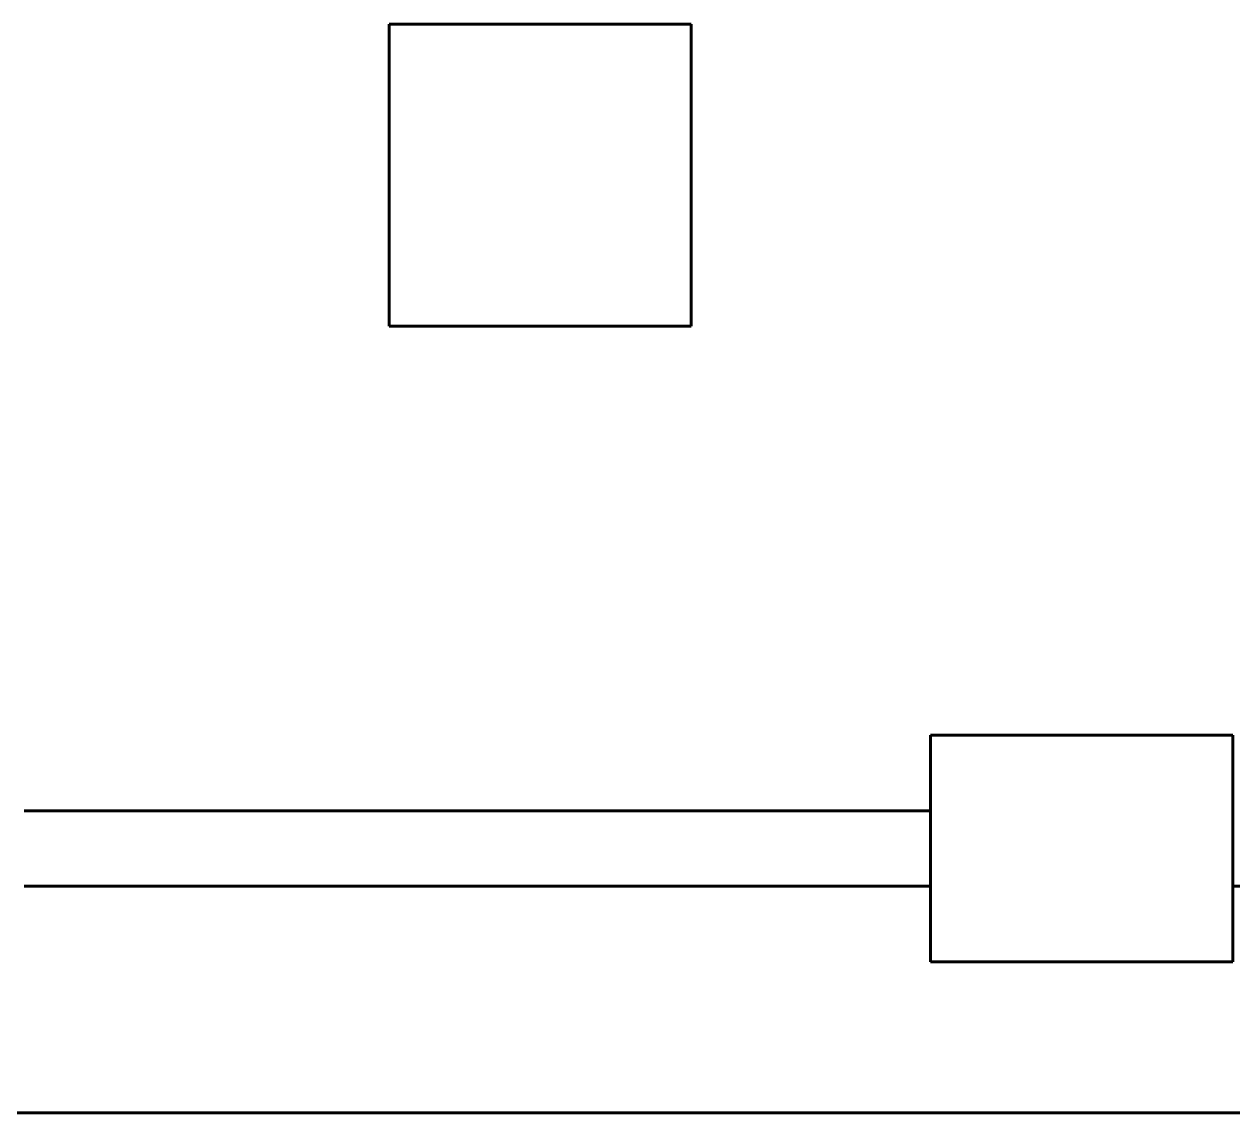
# Model space of a CAD drawing. Extents: x 0 to 297, y 0 to 292.
# Drawn here: x 127.35 to 135.35, y 68.61 to 75.81 of the extents above; entities that cross this region are included whole.
import ezdxf

# ---------------------------------------------------------------- set-up
doc = ezdxf.new("R2010")
doc.units = 0
doc.header["$MEASUREMENT"] = 0
doc.linetypes.add('K5LT_BASIC', pattern=[0])
doc.layers.add('Системный слой', color=7, linetype='Continuous')

# ---------------------------------------------------------------- blocks, each defined once
blk = doc.blocks.new('*U')
at = {"layer": 'Системный слой', "linetype": 'K5LT_BASIC', "lineweight": 60}
for p, q in [((131.7659, 75.8137), (129.7659, 75.8137)), ((129.7659, 75.8137), (129.7659, 73.8137)), ((131.7659, 73.8137), (131.7659, 75.8137)), ((129.7659, 73.8137), (131.7659, 73.8137)), ((135.3503, 71.1064), (133.3503, 71.1064)), ((133.3503, 71.1064), (133.3503, 69.6064)), ((135.3503, 71.1064), (133.3503, 71.1064)), ((133.3503, 71.1064), (133.3503, 69.6064)), ((135.3503, 69.6064), (135.3503, 71.1064)), ((135.3503, 69.6064), (135.3503, 71.1064)), ((133.3503, 69.6064), (135.3503, 69.6064)), ((133.3503, 69.6064), (135.3503, 69.6064))]:
    blk.add_line(p, q, dxfattribs=at)

msp = doc.modelspace()

# ---------------------------------------------------------------- linework, layer by layer
at = {"layer": 'Системный слой', "linetype": 'K5LT_BASIC', "lineweight": 60}
for p, q in [((133.3503, 71.1064), (133.3503, 69.6064)), ((133.3503, 71.1064), (135.3503, 71.1064)), ((135.3503, 71.1064), (133.3503, 71.1064)), ((133.3503, 69.6064), (133.3503, 71.1064)), ((133.3503, 71.1064), (133.3503, 69.6064)), ((133.3503, 71.1064), (135.3503, 71.1064)), ((135.3503, 71.1064), (135.3503, 69.6064)), ((135.3503, 71.1064), (135.3503, 69.6064)), ((135.3503, 71.1064), (135.3503, 69.6064)), ((135.3503, 71.1064), (135.3503, 69.6064)), ((127.3505, 70.6065), (133.3505, 70.6065)), ((133.3503, 70.1064), (127.3503, 70.1064)), ((141.3503, 70.1064), (135.3503, 70.1064)), ((135.3503, 69.6064), (133.3503, 69.6064)), ((133.3503, 69.6064), (135.3503, 69.6064)), ((135.3503, 69.6064), (133.3503, 69.6064)), ((133.3503, 69.6064), (135.3503, 69.6064)), ((134.6003, 69.6064), (133.8503, 69.6064)), ((134.6003, 69.6064), (133.8503, 69.6064)), ((130.35, 68.6064), (119.3503, 68.6064)), ((130.35, 68.6064), (173.35, 68.6064))]:
    msp.add_line(p, q, dxfattribs=at)

# ---------------------------------------------------------------- block references
at = {"layer": 'Системный слой'}
msp.add_blockref('*U', (0, 0), dxfattribs=at)
msp.add_blockref('*U', (0, 0), dxfattribs=at)
msp.add_blockref('*U', (0, 0), dxfattribs=at)
msp.add_blockref('*U', (0, 0), dxfattribs=at)
msp.add_blockref('*U', (0, 0), dxfattribs=at)
msp.add_blockref('*U', (0, 0), dxfattribs=at)
msp.add_blockref('*U', (0, 0), dxfattribs=at)
msp.add_blockref('*U', (0, 0), dxfattribs=at)
msp.add_blockref('*U', (0, 0), dxfattribs=at)
msp.add_blockref('*U', (0, 0), dxfattribs=at)
msp.add_blockref('*U', (0, 0), dxfattribs=at)
msp.add_blockref('*U', (0, 0), dxfattribs=at)
msp.add_blockref('*U', (0, 0), dxfattribs=at)
msp.add_blockref('*U', (0, 0), dxfattribs=at)
msp.add_blockref('*U', (0, 0), dxfattribs=at)
msp.add_blockref('*U', (0, 0), dxfattribs=at)
msp.add_blockref('*U', (0, 0), dxfattribs=at)
msp.add_blockref('*U', (0, 0), dxfattribs=at)
msp.add_blockref('*U', (0, 0), dxfattribs=at)
msp.add_blockref('*U', (0, 0), dxfattribs=at)
msp.add_blockref('*U', (0, 0), dxfattribs=at)
msp.add_blockref('*U', (0, 0), dxfattribs=at)
msp.add_blockref('*U', (0, 0), dxfattribs=at)
msp.add_blockref('*U', (0, 0), dxfattribs=at)
msp.add_blockref('*U', (0, 0), dxfattribs=at)
msp.add_blockref('*U', (0, 0), dxfattribs=at)
msp.add_blockref('*U', (0, 0), dxfattribs=at)
msp.add_blockref('*U', (0, 0), dxfattribs=at)
msp.add_blockref('*U', (0, 0), dxfattribs=at)
msp.add_blockref('*U', (0, 0), dxfattribs=at)
msp.add_blockref('*U', (0, 0), dxfattribs=at)
msp.add_blockref('*U', (0, 0), dxfattribs=at)
msp.add_blockref('*U', (0, 0), dxfattribs=at)
msp.add_blockref('*U', (0, 0), dxfattribs=at)
msp.add_blockref('*U', (0, 0), dxfattribs=at)
msp.add_blockref('*U', (0, 0), dxfattribs=at)
msp.add_blockref('*U', (0, 0), dxfattribs=at)
msp.add_blockref('*U', (0, 0), dxfattribs=at)
msp.add_blockref('*U', (0, 0), dxfattribs=at)
msp.add_blockref('*U', (0, 0), dxfattribs=at)
msp.add_blockref('*U', (0, 0), dxfattribs=at)
msp.add_blockref('*U', (0, 0), dxfattribs=at)
msp.add_blockref('*U', (0, 0), dxfattribs=at)
msp.add_blockref('*U', (0, 0), dxfattribs=at)
msp.add_blockref('*U', (0, 0), dxfattribs=at)
msp.add_blockref('*U', (0, 0), dxfattribs=at)
msp.add_blockref('*U', (0, 0), dxfattribs=at)
msp.add_blockref('*U', (0, 0), dxfattribs=at)
msp.add_blockref('*U', (0, 0), dxfattribs=at)
msp.add_blockref('*U', (0, 0), dxfattribs=at)
msp.add_blockref('*U', (0, 0), dxfattribs=at)
msp.add_blockref('*U', (0, 0), dxfattribs=at)
msp.add_blockref('*U', (0, 0), dxfattribs=at)
msp.add_blockref('*U', (0, 0), dxfattribs=at)
msp.add_blockref('*U', (0, 0), dxfattribs=at)
msp.add_blockref('*U', (0, 0), dxfattribs=at)
msp.add_blockref('*U', (0, 0), dxfattribs=at)
msp.add_blockref('*U', (0, 0), dxfattribs=at)
msp.add_blockref('*U', (0, 0), dxfattribs=at)
msp.add_blockref('*U', (0, 0), dxfattribs=at)
msp.add_blockref('*U', (0, 0), dxfattribs=at)
msp.add_blockref('*U', (0, 0), dxfattribs=at)
msp.add_blockref('*U', (0, 0), dxfattribs=at)
msp.add_blockref('*U', (0, 0), dxfattribs=at)
msp.add_blockref('*U', (0, 0), dxfattribs=at)
msp.add_blockref('*U', (0, 0), dxfattribs=at)
msp.add_blockref('*U', (0, 0), dxfattribs=at)
msp.add_blockref('*U', (0, 0), dxfattribs=at)
msp.add_blockref('*U', (0, 0), dxfattribs=at)
msp.add_blockref('*U', (0, 0), dxfattribs=at)
msp.add_blockref('*U', (0, 0), dxfattribs=at)
msp.add_blockref('*U', (0, 0), dxfattribs=at)
msp.add_blockref('*U', (0, 0), dxfattribs=at)
msp.add_blockref('*U', (0, 0), dxfattribs=at)
msp.add_blockref('*U', (0, 0), dxfattribs=at)
msp.add_blockref('*U', (0, 0), dxfattribs=at)
msp.add_blockref('*U', (0, 0), dxfattribs=at)
msp.add_blockref('*U', (0, 0), dxfattribs=at)
msp.add_blockref('*U', (0, 0), dxfattribs=at)
msp.add_blockref('*U', (0, 0), dxfattribs=at)
msp.add_blockref('*U', (0, 0), dxfattribs=at)
msp.add_blockref('*U', (0, 0), dxfattribs=at)
msp.add_blockref('*U', (0, 0), dxfattribs=at)
msp.add_blockref('*U', (0, 0), dxfattribs=at)
msp.add_blockref('*U', (0, 0), dxfattribs=at)
msp.add_blockref('*U', (0, 0), dxfattribs=at)
msp.add_blockref('*U', (0, 0), dxfattribs=at)
msp.add_blockref('*U', (0, 0), dxfattribs=at)
msp.add_blockref('*U', (0, 0), dxfattribs=at)
msp.add_blockref('*U', (0, 0), dxfattribs=at)
msp.add_blockref('*U', (0, 0), dxfattribs=at)
msp.add_blockref('*U', (0, 0), dxfattribs=at)
msp.add_blockref('*U', (0, 0), dxfattribs=at)
msp.add_blockref('*U', (0, 0), dxfattribs=at)
msp.add_blockref('*U', (0, 0), dxfattribs=at)
msp.add_blockref('*U', (0, 0), dxfattribs=at)
msp.add_blockref('*U', (0, 0), dxfattribs=at)
msp.add_blockref('*U', (0, 0), dxfattribs=at)
msp.add_blockref('*U', (0, 0), dxfattribs=at)
msp.add_blockref('*U', (0, 0), dxfattribs=at)
msp.add_blockref('*U', (0, 0), dxfattribs=at)
msp.add_blockref('*U', (0, 0), dxfattribs=at)
msp.add_blockref('*U', (0, 0), dxfattribs=at)
msp.add_blockref('*U', (0, 0), dxfattribs=at)
msp.add_blockref('*U', (0, 0), dxfattribs=at)
msp.add_blockref('*U', (0, 0), dxfattribs=at)
msp.add_blockref('*U', (0, 0), dxfattribs=at)
msp.add_blockref('*U', (0, 0), dxfattribs=at)
msp.add_blockref('*U', (0, 0), dxfattribs=at)
msp.add_blockref('*U', (0, 0), dxfattribs=at)
msp.add_blockref('*U', (0, 0), dxfattribs=at)
msp.add_blockref('*U', (0, 0), dxfattribs=at)
msp.add_blockref('*U', (0, 0), dxfattribs=at)
msp.add_blockref('*U', (0, 0), dxfattribs=at)
msp.add_blockref('*U', (0, 0), dxfattribs=at)
msp.add_blockref('*U', (0, 0), dxfattribs=at)
msp.add_blockref('*U', (0, 0), dxfattribs=at)
msp.add_blockref('*U', (0, 0), dxfattribs=at)
msp.add_blockref('*U', (0, 0), dxfattribs=at)
msp.add_blockref('*U', (0, 0), dxfattribs=at)
msp.add_blockref('*U', (0, 0), dxfattribs=at)
msp.add_blockref('*U', (0, 0), dxfattribs=at)
msp.add_blockref('*U', (0, 0), dxfattribs=at)
msp.add_blockref('*U', (0, 0), dxfattribs=at)
msp.add_blockref('*U', (0, 0), dxfattribs=at)
msp.add_blockref('*U', (0, 0), dxfattribs=at)
msp.add_blockref('*U', (0, 0), dxfattribs=at)
msp.add_blockref('*U', (0, 0), dxfattribs=at)
msp.add_blockref('*U', (0, 0), dxfattribs=at)
msp.add_blockref('*U', (0, 0), dxfattribs=at)
msp.add_blockref('*U', (0, 0), dxfattribs=at)
msp.add_blockref('*U', (0, 0), dxfattribs=at)
msp.add_blockref('*U', (0, 0), dxfattribs=at)
msp.add_blockref('*U', (0, 0), dxfattribs=at)
msp.add_blockref('*U', (0, 0), dxfattribs=at)
msp.add_blockref('*U', (0, 0), dxfattribs=at)
msp.add_blockref('*U', (0, 0), dxfattribs=at)
msp.add_blockref('*U', (0, 0), dxfattribs=at)
msp.add_blockref('*U', (0, 0), dxfattribs=at)
msp.add_blockref('*U', (0, 0), dxfattribs=at)
msp.add_blockref('*U', (0, 0), dxfattribs=at)
msp.add_blockref('*U', (0, 0), dxfattribs=at)
msp.add_blockref('*U', (0, 0), dxfattribs=at)
msp.add_blockref('*U', (0, 0), dxfattribs=at)
msp.add_blockref('*U', (0, 0), dxfattribs=at)
msp.add_blockref('*U', (0, 0), dxfattribs=at)
msp.add_blockref('*U', (0, 0), dxfattribs=at)
msp.add_blockref('*U', (0, 0), dxfattribs=at)
msp.add_blockref('*U', (0, 0), dxfattribs=at)
msp.add_blockref('*U', (0, 0), dxfattribs=at)
msp.add_blockref('*U', (0, 0), dxfattribs=at)
msp.add_blockref('*U', (0, 0), dxfattribs=at)
msp.add_blockref('*U', (0, 0), dxfattribs=at)
msp.add_blockref('*U', (0, 0), dxfattribs=at)
msp.add_blockref('*U', (0, 0), dxfattribs=at)
msp.add_blockref('*U', (0, 0), dxfattribs=at)
msp.add_blockref('*U', (0, 0), dxfattribs=at)
msp.add_blockref('*U', (0, 0), dxfattribs=at)
msp.add_blockref('*U', (0, 0), dxfattribs=at)
msp.add_blockref('*U', (0, 0), dxfattribs=at)
msp.add_blockref('*U', (0, 0), dxfattribs=at)
msp.add_blockref('*U', (0, 0), dxfattribs=at)
msp.add_blockref('*U', (0, 0), dxfattribs=at)
msp.add_blockref('*U', (0, 0), dxfattribs=at)
msp.add_blockref('*U', (0, 0), dxfattribs=at)
msp.add_blockref('*U', (0, 0), dxfattribs=at)
msp.add_blockref('*U', (0, 0), dxfattribs=at)
msp.add_blockref('*U', (0, 0), dxfattribs=at)
msp.add_blockref('*U', (0, 0), dxfattribs=at)
msp.add_blockref('*U', (0, 0), dxfattribs=at)
msp.add_blockref('*U', (0, 0), dxfattribs=at)
msp.add_blockref('*U', (0, 0), dxfattribs=at)
msp.add_blockref('*U', (0, 0), dxfattribs=at)
msp.add_blockref('*U', (0, 0), dxfattribs=at)
msp.add_blockref('*U', (0, 0), dxfattribs=at)
msp.add_blockref('*U', (0, 0), dxfattribs=at)
msp.add_blockref('*U', (0, 0), dxfattribs=at)
msp.add_blockref('*U', (0, 0), dxfattribs=at)
msp.add_blockref('*U', (0, 0), dxfattribs=at)
msp.add_blockref('*U', (0, 0), dxfattribs=at)
msp.add_blockref('*U', (0, 0), dxfattribs=at)
msp.add_blockref('*U', (0, 0), dxfattribs=at)
msp.add_blockref('*U', (0, 0), dxfattribs=at)
msp.add_blockref('*U', (0, 0), dxfattribs=at)
msp.add_blockref('*U', (0, 0), dxfattribs=at)
msp.add_blockref('*U', (0, 0), dxfattribs=at)
msp.add_blockref('*U', (0, 0), dxfattribs=at)
msp.add_blockref('*U', (0, 0), dxfattribs=at)
msp.add_blockref('*U', (0, 0), dxfattribs=at)
msp.add_blockref('*U', (0, 0), dxfattribs=at)
msp.add_blockref('*U', (0, 0), dxfattribs=at)
msp.add_blockref('*U', (0, 0), dxfattribs=at)
msp.add_blockref('*U', (0, 0), dxfattribs=at)
msp.add_blockref('*U', (0, 0), dxfattribs=at)
msp.add_blockref('*U', (0, 0), dxfattribs=at)
msp.add_blockref('*U', (0, 0), dxfattribs=at)
msp.add_blockref('*U', (0, 0), dxfattribs=at)
msp.add_blockref('*U', (0, 0), dxfattribs=at)
msp.add_blockref('*U', (0, 0), dxfattribs=at)
msp.add_blockref('*U', (0, 0), dxfattribs=at)
msp.add_blockref('*U', (0, 0), dxfattribs=at)
msp.add_blockref('*U', (0, 0), dxfattribs=at)
msp.add_blockref('*U', (0, 0), dxfattribs=at)
msp.add_blockref('*U', (0, 0), dxfattribs=at)
msp.add_blockref('*U', (0, 0), dxfattribs=at)
msp.add_blockref('*U', (0, 0), dxfattribs=at)
msp.add_blockref('*U', (0, 0), dxfattribs=at)
msp.add_blockref('*U', (0, 0), dxfattribs=at)
msp.add_blockref('*U', (0, 0), dxfattribs=at)
msp.add_blockref('*U', (0, 0), dxfattribs=at)
msp.add_blockref('*U', (0, 0), dxfattribs=at)
msp.add_blockref('*U', (0, 0), dxfattribs=at)
msp.add_blockref('*U', (0, 0), dxfattribs=at)
msp.add_blockref('*U', (0, 0), dxfattribs=at)
msp.add_blockref('*U', (0, 0), dxfattribs=at)
msp.add_blockref('*U', (0, 0), dxfattribs=at)
msp.add_blockref('*U', (0, 0), dxfattribs=at)
msp.add_blockref('*U', (0, 0), dxfattribs=at)
msp.add_blockref('*U', (0, 0), dxfattribs=at)
msp.add_blockref('*U', (0, 0), dxfattribs=at)
msp.add_blockref('*U', (0, 0), dxfattribs=at)
msp.add_blockref('*U', (0, 0), dxfattribs=at)
msp.add_blockref('*U', (0, 0), dxfattribs=at)
msp.add_blockref('*U', (0, 0), dxfattribs=at)
msp.add_blockref('*U', (0, 0), dxfattribs=at)
msp.add_blockref('*U', (0, 0), dxfattribs=at)
msp.add_blockref('*U', (0, 0), dxfattribs=at)
msp.add_blockref('*U', (0, 0), dxfattribs=at)
msp.add_blockref('*U', (0, 0), dxfattribs=at)
msp.add_blockref('*U', (0, 0), dxfattribs=at)
msp.add_blockref('*U', (0, 0), dxfattribs=at)
msp.add_blockref('*U', (0, 0), dxfattribs=at)
msp.add_blockref('*U', (0, 0), dxfattribs=at)
msp.add_blockref('*U', (0, 0), dxfattribs=at)
msp.add_blockref('*U', (0, 0), dxfattribs=at)
msp.add_blockref('*U', (0, 0), dxfattribs=at)
msp.add_blockref('*U', (0, 0), dxfattribs=at)
msp.add_blockref('*U', (0, 0), dxfattribs=at)
msp.add_blockref('*U', (0, 0), dxfattribs=at)
msp.add_blockref('*U', (0, 0), dxfattribs=at)
msp.add_blockref('*U', (0, 0), dxfattribs=at)
msp.add_blockref('*U', (0, 0), dxfattribs=at)
msp.add_blockref('*U', (0, 0), dxfattribs=at)
msp.add_blockref('*U', (0, 0), dxfattribs=at)
msp.add_blockref('*U', (0, 0), dxfattribs=at)
msp.add_blockref('*U', (0, 0), dxfattribs=at)
msp.add_blockref('*U', (0, 0), dxfattribs=at)
msp.add_blockref('*U', (0, 0), dxfattribs=at)
msp.add_blockref('*U', (0, 0), dxfattribs=at)
msp.add_blockref('*U', (0, 0), dxfattribs=at)
msp.add_blockref('*U', (0, 0), dxfattribs=at)
msp.add_blockref('*U', (0, 0), dxfattribs=at)
msp.add_blockref('*U', (0, 0), dxfattribs=at)
msp.add_blockref('*U', (0, 0), dxfattribs=at)
msp.add_blockref('*U', (0, 0), dxfattribs=at)
msp.add_blockref('*U', (0, 0), dxfattribs=at)
msp.add_blockref('*U', (0, 0), dxfattribs=at)
msp.add_blockref('*U', (0, 0), dxfattribs=at)
msp.add_blockref('*U', (0, 0), dxfattribs=at)
msp.add_blockref('*U', (0, 0), dxfattribs=at)
msp.add_blockref('*U', (0, 0), dxfattribs=at)
msp.add_blockref('*U', (0, 0), dxfattribs=at)
msp.add_blockref('*U', (0, 0), dxfattribs=at)
msp.add_blockref('*U', (0, 0), dxfattribs=at)
msp.add_blockref('*U', (0, 0), dxfattribs=at)
msp.add_blockref('*U', (0, 0), dxfattribs=at)
msp.add_blockref('*U', (0, 0), dxfattribs=at)
msp.add_blockref('*U', (0, 0), dxfattribs=at)
msp.add_blockref('*U', (0, 0), dxfattribs=at)
msp.add_blockref('*U', (0, 0), dxfattribs=at)
msp.add_blockref('*U', (0, 0), dxfattribs=at)
msp.add_blockref('*U', (0, 0), dxfattribs=at)
msp.add_blockref('*U', (0, 0), dxfattribs=at)
msp.add_blockref('*U', (0, 0), dxfattribs=at)
msp.add_blockref('*U', (0, 0), dxfattribs=at)
msp.add_blockref('*U', (0, 0), dxfattribs=at)
msp.add_blockref('*U', (0, 0), dxfattribs=at)
msp.add_blockref('*U', (0, 0), dxfattribs=at)
msp.add_blockref('*U', (0, 0), dxfattribs=at)
msp.add_blockref('*U', (0, 0), dxfattribs=at)
msp.add_blockref('*U', (0, 0), dxfattribs=at)
msp.add_blockref('*U', (0, 0), dxfattribs=at)
msp.add_blockref('*U', (0, 0), dxfattribs=at)
msp.add_blockref('*U', (0, 0), dxfattribs=at)
msp.add_blockref('*U', (0, 0), dxfattribs=at)
msp.add_blockref('*U', (0, 0), dxfattribs=at)
msp.add_blockref('*U', (0, 0), dxfattribs=at)
msp.add_blockref('*U', (0, 0), dxfattribs=at)
msp.add_blockref('*U', (0, 0), dxfattribs=at)
msp.add_blockref('*U', (0, 0), dxfattribs=at)
msp.add_blockref('*U', (0, 0), dxfattribs=at)
msp.add_blockref('*U', (0, 0), dxfattribs=at)
msp.add_blockref('*U', (0, 0), dxfattribs=at)
msp.add_blockref('*U', (0, 0), dxfattribs=at)
msp.add_blockref('*U', (0, 0), dxfattribs=at)
msp.add_blockref('*U', (0, 0), dxfattribs=at)
msp.add_blockref('*U', (0, 0), dxfattribs=at)
msp.add_blockref('*U', (0, 0), dxfattribs=at)
msp.add_blockref('*U', (0, 0), dxfattribs=at)
msp.add_blockref('*U', (0, 0), dxfattribs=at)
msp.add_blockref('*U', (0, 0), dxfattribs=at)
msp.add_blockref('*U', (0, 0), dxfattribs=at)
msp.add_blockref('*U', (0, 0), dxfattribs=at)
msp.add_blockref('*U', (0, 0), dxfattribs=at)
msp.add_blockref('*U', (0, 0), dxfattribs=at)

doc.saveas('drawing.dxf')
